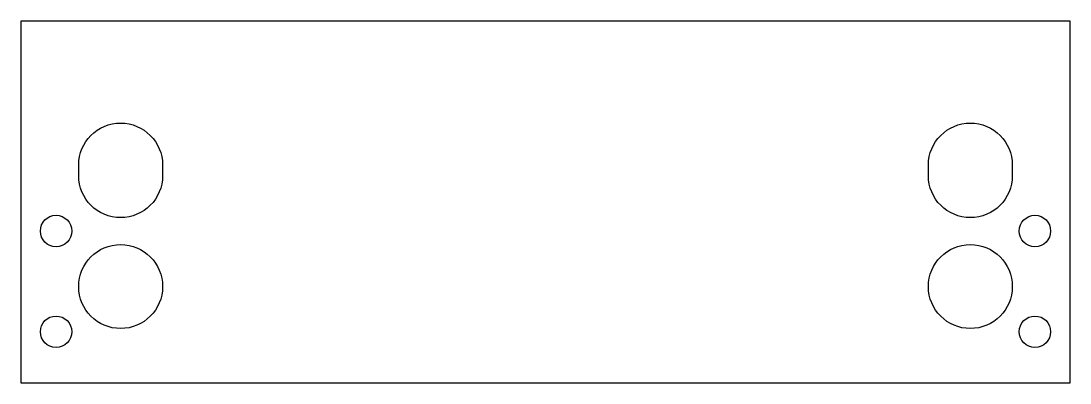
# Model space of a CAD drawing. Header units: millimetres. Extents: x 0 to 100, y -34 to 0.
import ezdxf

# ---------------------------------------------------------------- set-up
doc = ezdxf.new("R2010")
doc.units = ezdxf.units.MM

msp = doc.modelspace()

# ---------------------------------------------------------------- linework, layer by layer
msp.add_lwpolyline([(100, -34.46), (100, 0), (0, 0), (0, -34.46)], close=True)
for points in [[(5.5, -13.72, -1), (13.5, -13.72), (13.5, -14.72, -1), (5.5, -14.72)], [(86.5, -13.72, -1), (94.5, -13.72), (94.5, -14.72, -1), (86.5, -14.72)]]:
    msp.add_lwpolyline(points, format="xyb", close=True)
for centre, radius in [((3.35, -20), 1.5), ((96.65, -20), 1.5), ((9.5, -25.28), 4), ((90.5, -25.28), 4), ((3.35, -29.59), 1.5), ((96.65, -29.59), 1.5)]:
    msp.add_circle(centre, radius)

doc.saveas('drawing.dxf')
